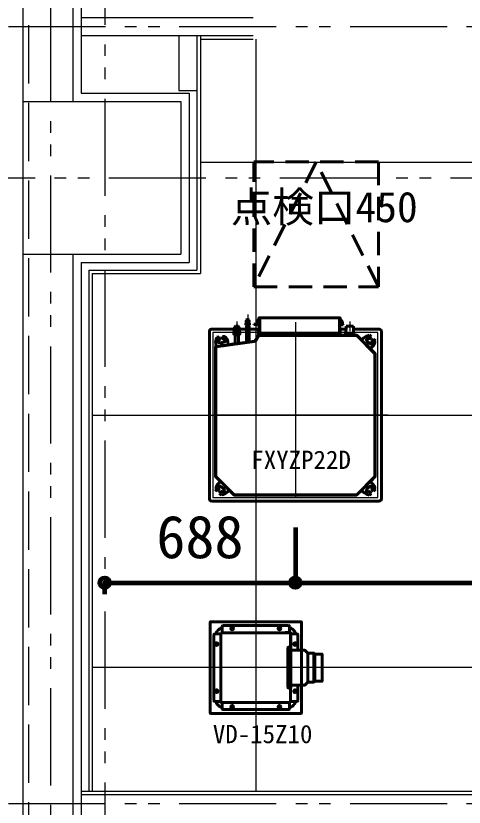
# Model space of a CAD drawing. Units: millimetres at full size. Extents: x -22551 to 92397, y -19340 to 14894.
# Drawn here: x 50301 to 51918, y -3998 to -1146 of the extents above; entities that cross this region are included whole.
import ezdxf
from ezdxf.enums import TextEntityAlignment as Align

# ---------------------------------------------------------------- set-up
doc = ezdxf.new("R2010")
doc.units = ezdxf.units.MM
doc.header["$LTSCALE"] = 70
doc.header["$PDMODE"] = 32
doc.header["$PDSIZE"] = 35
for name, pattern in [('CHAIN1', [8, 5, -1, 1, -1]), ('CHAIN2', [12, 9, -1, 1, -1]), ('DASHED1', [1.8, 1.2, -0.6]), ('DASHED2', [3, 2, -1]), ('DASHED3', [4, 3, -1]), ('DOUBLE_CHAIN1', [8.8, 5, -1, 0.6, -0.6, 0.6, -1]), ('DOUBLE_CHAIN2', [12.8, 9, -1, 0.6, -0.6, 0.6, -1])]:
    doc.linetypes.add(name, pattern=pattern)
for name, color, linetype, lineweight in [('2-0_通芯', 7, 'Continuous', 15), ('2-1_躯体', 7, 'Continuous', 15), ('2-2_間仕切り芯', 7, 'DOUBLE_CHAIN1', 15), ('2-3_間仕切り', 7, 'Continuous', 15), ('4-4_ジプトーン・ケイカル', 7, 'Continuous', 15), ('5-0_無題1', 1, 'Continuous', 60), ('9-0_無題1', 5, 'Continuous', 40), ('9-1_無題2', 5, 'DASHED1', 40)]:
    doc.layers.add(name, color=color, linetype=linetype, lineweight=lineweight)
doc.styles.add('ＭＳ ゴシック', font='')
doc.styles.get('ＭＳ ゴシック').set_extended_font_data('MS Gothic')

# ---------------------------------------------------------------- blocks, each defined once
blk = doc.blocks.new('グループ部品-73')
at = {"layer": '9-0_無題1', "color": 4, "linetype": 'CHAIN1', "lineweight": 9}
for p, q in [((51137.33, -2222.73), (51137.33, -2257.73)), ((51098.33, -2247.73), (51098.33, -2282.73)), ((51505.33, -2247.73), (51505.33, -2282.73))]:
    blk.add_line(p, q, dxfattribs=at)
at = {"layer": '9-0_無題1'}
for p, q in [((51131.78, -2244.23), (51131.78, -2251.23)), ((51142.88, -2244.23), (51131.78, -2244.23)), ((51142.88, -2251.23), (51131.78, -2251.23)), ((51134.58, -2240.23), (51132.83, -2241.98)), ((51141.83, -2241.98), (51132.83, -2241.98)), ((51132.83, -2241.98), (51132.83, -2244.23)), ((51132.83, -2251.23), (51132.83, -2253.23)), ((51140.08, -2240.23), (51134.58, -2240.23)), ((51141.83, -2241.98), (51140.08, -2240.23)), ((51141.83, -2244.23), (51141.83, -2241.98)), ((51141.83, -2253.23), (51141.83, -2251.23)), ((51142.88, -2251.23), (51142.88, -2244.23)), ((51169.73, -2253.83), (51169.73, -2250.97)), ((51171.67, -2246.3), (51176.85, -2241.11)), ((51175.03, -2244.18), (51175.03, -2254.63)), ((51175.63, -2244.18), (51175.63, -2254.63)), ((51176.34, -2242.48), (51177.28, -2241.54)), ((51177.73, -2238.99), (51177.73, -2235.24)), ((51470.33, -2234.63), (51178.33, -2234.63)), ((51178.33, -2235.23), (51178.33, -2257.23)), ((51470.33, -2235.23), (51178.33, -2235.23)), ((51178.33, -2238.84), (51178.72, -2238.84)), ((51178.33, -2238.84), (51178.33, -2238.84)), ((51178.72, -2278.14), (51178.72, -2235.23)), ((51179.33, -2288.43), (51179.33, -2235.23)), ((51180.53, -2289.03), (51180.53, -2237.23)), ((51468.13, -2289.63), (51468.13, -2237.23)), ((51469.94, -2235.23), (51469.94, -2296.73)), ((51470.33, -2257.23), (51470.33, -2235.23)), ((51470.93, -2235.24), (51470.93, -2238.99)), ((51472.33, -2242.48), (51471.39, -2241.54)), ((51472.75, -2242.06), (51471.81, -2241.11)), ((51472.75, -2242.06), (51474.51, -2243.81)), ((51473.03, -2254.63), (51473.03, -2244.18)), ((51473.63, -2254.63), (51473.63, -2244.18)), ((51477, -2246.3), (51474.51, -2243.81)), ((51478.93, -2250.97), (51478.93, -2253.83)), ((51089.08, -2275.23), (51007.33, -2275.23)), ((51107.58, -2271.73), (51089.08, -2271.73)), ((51089.08, -2271.73), (51089.08, -2282.23)), ((51092.83, -2265.23), (51090.08, -2267.98)), ((51106.58, -2267.98), (51090.08, -2267.98)), ((51090.08, -2267.98), (51090.08, -2271.73)), ((51103.83, -2265.23), (51092.83, -2265.23)), ((51106.58, -2267.98), (51103.83, -2265.23)), ((51106.58, -2271.73), (51106.58, -2267.98)), ((51107.58, -2282.23), (51107.58, -2271.73)), ((51132.58, -2275.23), (51107.58, -2275.23)), ((51130.33, -2253.97), (51130.33, -2258.5)), ((51130.33, -2258.5), (51131.89, -2259.23)), ((51130.98, -2259.23), (51130.98, -2261.23)), ((51143.68, -2261.23), (51130.98, -2261.23)), ((51135.77, -2253.23), (51131.89, -2253.23)), ((51131.89, -2259.23), (51135.77, -2259.23)), ((51134.16, -2263.23), (51132.58, -2265.23)), ((51142.08, -2265.23), (51132.58, -2265.23)), ((51132.58, -2265.23), (51132.58, -2323.25)), ((51134.16, -2261.23), (51134.16, -2263.23)), ((51140.51, -2263.23), (51134.16, -2263.23)), ((51137.33, -2253.97), (51135.77, -2253.23)), ((51137.33, -2253.97), (51137.33, -2258.5)), ((51137.33, -2258.5), (51138.89, -2259.23)), ((51142.77, -2253.23), (51138.89, -2253.23)), ((51138.89, -2259.23), (51142.77, -2259.23)), ((51140.51, -2263.23), (51140.51, -2261.23)), ((51142.08, -2265.23), (51140.51, -2263.23)), ((51142.08, -2321.92), (51142.08, -2265.23)), ((51179.33, -2275.23), (51142.08, -2275.23)), ((51144.33, -2253.97), (51142.77, -2253.23)), ((51143.68, -2261.23), (51143.68, -2258.85)), ((51144.33, -2253.97), (51144.33, -2258.5)), ((51159.33, -2257.83), (51169.64, -2257.83)), ((51159.33, -2258.43), (51159.33, -2257.83)), ((51159.33, -2258.43), (51166.74, -2258.43)), ((51168.16, -2258.43), (51166.74, -2258.43)), ((51167.13, -2258.43), (51167.13, -2259.83)), ((51171.53, -2259.83), (51167.13, -2259.83)), ((51168.16, -2258.43), (51178.72, -2258.43)), ((51169.12, -2257.23), (51169.12, -2253.83)), ((51169.12, -2253.83), (51175.03, -2253.83)), ((51169.73, -2257.84), (51178.72, -2257.84)), ((51171.53, -2259.83), (51171.53, -2258.43)), ((51174.42, -2255.83), (51174.42, -2253.83)), ((51174.42, -2257.23), (51174.42, -2255.83)), ((51175.03, -2256.63), (51175.03, -2254.63)), ((51175.63, -2256.63), (51175.03, -2256.63)), ((51175.63, -2254.63), (51175.63, -2256.63)), ((51175.63, -2256.63), (51175.63, -2257.23)), ((51176.73, -2276.85), (51177.73, -2276.85)), ((51176.73, -2278.85), (51176.73, -2276.85)), ((51176.73, -2296.11), (51176.73, -2278.85)), ((51178.33, -2276.85), (51177.73, -2276.85)), ((51177.73, -2276.85), (51177.73, -2278.85)), ((51177.73, -2296.11), (51177.73, -2278.85)), ((51178.72, -2254.23), (51178.33, -2254.23)), ((51178.33, -2254.23), (51178.33, -2254.23)), ((51178.33, -2278.85), (51178.33, -2276.85)), ((51179.33, -2278.14), (51178.33, -2278.14)), ((51178.33, -2296.39), (51178.33, -2278.85)), ((51178.72, -2263.03), (51179.32, -2263.03)), ((51178.72, -2269.73), (51179.32, -2269.73)), ((51469.94, -2258.43), (51481.53, -2258.43)), ((51489.83, -2275.23), (51469.94, -2275.23)), ((51469.94, -2277.13), (51470.93, -2277.13)), ((51470.93, -2296.63), (51470.93, -2277.13)), ((51470.94, -2257.84), (51478.94, -2257.84)), ((51473.03, -2256.63), (51473.03, -2254.63)), ((51473.63, -2256.63), (51473.03, -2256.63)), ((51473.03, -2257.23), (51473.03, -2256.63)), ((51473.63, -2254.63), (51473.63, -2256.63)), ((51473.63, -2256.63), (51473.63, -2257.23)), ((51473.64, -2253.83), (51479.54, -2253.83)), ((51473.64, -2255.83), (51473.64, -2253.83)), ((51473.64, -2257.23), (51473.64, -2255.83)), ((51474.24, -2253.83), (51474.24, -2255.83)), ((51474.24, -2255.83), (51474.24, -2257.23)), ((51477.13, -2258.43), (51477.13, -2259.83)), ((51477.13, -2259.83), (51481.53, -2259.83)), ((51479.54, -2253.83), (51479.54, -2257.23)), ((51481.53, -2259.83), (51481.53, -2258.43)), ((51492.15, -2275.23), (51489.83, -2275.23)), ((51611.33, -2275.23), (51520.83, -2275.23)), ((50999.33, -2283.23), (50999.33, -2887.23)), ((51034.85, -2303.24), (51025.44, -2304.57)), ((51025.81, -2307.19), (51025.44, -2304.57)), ((51034.85, -2303.24), (51036.08, -2312.03)), ((51056.14, -2300.26), (51046.73, -2301.58)), ((51047.96, -2310.36), (51046.73, -2301.58)), ((51056.51, -2302.88), (51056.14, -2300.26)), ((51087.33, -2284.23), (51098.33, -2284.23)), ((51087.33, -2284.23), (51087.33, -2294.23)), ((51098.33, -2294.23), (51087.33, -2294.23)), ((51088.78, -2294.23), (51088.78, -2297.23)), ((51107.88, -2297.23), (51088.78, -2297.23)), ((51107.58, -2282.23), (51089.08, -2282.23)), ((51090.08, -2282.23), (51090.08, -2284.23)), ((51091.98, -2297.23), (51091.98, -2328.81)), ((51098.33, -2284.23), (51098.33, -2294.23)), ((51098.33, -2284.23), (51109.33, -2284.23)), ((51109.33, -2294.23), (51098.33, -2294.23)), ((51104.68, -2327.03), (51104.68, -2297.23)), ((51106.58, -2284.23), (51106.58, -2282.23)), ((51107.88, -2297.23), (51107.88, -2294.23)), ((51109.33, -2284.23), (51109.33, -2294.23)), ((51165.03, -2317.74), (51176.93, -2297.73)), ((51166.64, -2313.06), (51176.73, -2296.11)), ((51167.29, -2315.11), (51174.42, -2303.12)), ((51174.43, -2303.12), (51174.42, -2303.12)), ((51177.59, -2296.63), (51176.93, -2297.73)), ((51530.29, -2297.73), (51176.93, -2297.73)), ((51177.65, -2297.73), (51178.25, -2296.7)), ((51179.33, -2289.03), (51179.33, -2288.43)), ((51179.93, -2288.43), (51179.33, -2288.43)), ((51179.93, -2288.43), (51180.53, -2288.43)), ((51179.93, -2288.43), (51179.93, -2289.03)), ((51179.93, -2289.03), (51180.53, -2289.03)), ((51180.53, -2289.63), (51179.93, -2289.63)), ((51180.53, -2289.63), (51180.53, -2289.03)), ((51194.13, -2289.63), (51180.53, -2289.63)), ((51183.02, -2298.23), (51530.33, -2298.23)), ((51194.43, -2289.63), (51194.13, -2289.63)), ((51194.43, -2289.63), (51216.23, -2289.63)), ((51216.53, -2289.63), (51216.23, -2289.63)), ((51432.13, -2289.63), (51216.53, -2289.63)), ((51231.83, -2297.73), (51231.83, -2297.82)), ((51231.83, -2297.82), (51231.83, -2298.23)), ((51234.83, -2298.23), (51234.83, -2297.73)), ((51432.43, -2289.63), (51432.13, -2289.63)), ((51432.43, -2289.63), (51454.23, -2289.63)), ((51454.53, -2289.63), (51454.23, -2289.63)), ((51468.73, -2289.63), (51454.53, -2289.63)), ((51469.33, -2288.43), (51468.13, -2288.43)), ((51469.33, -2288.43), (51469.33, -2289.03)), ((51485.33, -2296.63), (51470.93, -2296.63)), ((51485.33, -2294.73), (51525.33, -2294.73)), ((51485.33, -2297.73), (51485.33, -2294.73)), ((51525.33, -2297.73), (51525.33, -2294.73)), ((51525.33, -2297.03), (51530.33, -2297.03)), ((51596.33, -2364.23), (51530.33, -2298.23)), ((51596.66, -2363.85), (51530.72, -2297.91)), ((51531.18, -2297.39), (51548.62, -2314.83)), ((51548.13, -2315.32), (51556.69, -2306.77)), ((51574.47, -2298.18), (51576.34, -2296.3)), ((51583.06, -2303.02), (51576.34, -2296.3)), ((51583.06, -2303.02), (51576.79, -2309.29)), ((51577.83, -2297.73), (51577.8, -2297.76)), ((51619.33, -2887.23), (51619.33, -2283.23)), ((51023.63, -2338.45), (51021.96, -2326.56)), ((51023.55, -2337.85), (51022.17, -2338.05)), ((51022.33, -2339.23), (51160.08, -2319.9)), ((51163.38, -2318.83), (51022.35, -2338.63)), ((51036.89, -2324.97), (51050.75, -2323.03)), ((51067.21, -2332.33), (51065.54, -2320.45)), ((51067.12, -2331.74), (51074.3, -2330.73)), ((51074.27, -2330.53), (51084.92, -2329.04)), ((51074.38, -2331.32), (51074.27, -2330.53)), ((51084.92, -2329.04), (51085.03, -2329.83)), ((51165.96, -2314.99), (51164.1, -2318.13)), ((51164.1, -2318.13), (51164.13, -2318.39)), ((51164.32, -2318.26), (51164.1, -2318.13)), ((51165.62, -2314.78), (51166.64, -2313.06)), ((51166.48, -2315.29), (51165.62, -2314.78)), ((51566.94, -2317.73), (51576.84, -2327.63)), ((51579.24, -2346.44), (51587.8, -2337.88)), ((51585.28, -2317.78), (51591.55, -2311.51)), ((51598.26, -2318.22), (51591.55, -2311.51)), ((51596.39, -2320.1), (51598.26, -2318.22)), ((51021.13, -2385.23), (51021.13, -2339.24)), ((51021.83, -2339.22), (51021.83, -2806.33)), ((51022.33, -2806.23), (51022.33, -2339.23)), ((51579.74, -2345.94), (51597.18, -2363.38)), ((51596.33, -2364.23), (51596.33, -2806.23)), ((51596.83, -2806.23), (51596.83, -2364.28)), ((51597.53, -2364.23), (51597.53, -2385.23)), ((51021.73, -2385.23), (51021.13, -2385.23)), ((51021.73, -2386.23), (51021.13, -2386.23)), ((51021.13, -2386.23), (51021.13, -2784.23)), ((51021.73, -2386.23), (51021.73, -2386.23)), ((51596.93, -2385.23), (51597.53, -2385.23)), ((51596.94, -2386.23), (51596.93, -2386.23)), ((51596.94, -2386.23), (51597.54, -2386.23)), ((51597.54, -2784.23), (51597.54, -2386.23)), ((51022.33, -2489.73), (51021.73, -2489.73)), ((51021.92, -2492.73), (51022.33, -2492.73)), ((51021.92, -2507.73), (51022.33, -2507.73)), ((51021.73, -2510.73), (51022.33, -2510.73)), ((51022.33, -2659.73), (51021.73, -2659.73)), ((51022.33, -2662.73), (51021.73, -2662.73)), ((51022.33, -2677.73), (51021.73, -2677.73)), ((51021.73, -2680.73), (51022.33, -2680.73)), ((51021.73, -2784.23), (51021.13, -2784.23)), ((51021.13, -2806.23), (51021.13, -2785.23)), ((51021.73, -2785.23), (51021.13, -2785.23)), ((51021.73, -2784.23), (51021.73, -2784.23)), ((51596.93, -2784.23), (51596.94, -2784.23)), ((51596.93, -2785.23), (51597.53, -2785.23)), ((51596.94, -2784.23), (51597.54, -2784.23)), ((51597.53, -2785.23), (51597.53, -2806.23)), ((51038.93, -2824.53), (51021.48, -2807.08)), ((51087.81, -2872.56), (51022.01, -2806.76)), ((51088.33, -2872.23), (51022.33, -2806.23)), ((51596.33, -2806.23), (51530.33, -2872.23)), ((51596.66, -2806.66), (51530.76, -2872.56)), ((51597.18, -2807.08), (51579.74, -2824.53)), ((51022.28, -2850.37), (51020.4, -2852.24)), ((51039.35, -2824.1), (51030.87, -2832.59)), ((51051.73, -2852.74), (51041.83, -2842.84)), ((51576.84, -2842.84), (51566.94, -2852.74)), ((51579.26, -2824.05), (51587.8, -2832.59)), ((51596.39, -2850.37), (51598.26, -2852.24)), ((51020.4, -2852.24), (51027.12, -2858.96)), ((51033.39, -2852.69), (51027.12, -2858.96)), ((51035.6, -2867.45), (51041.87, -2861.18)), ((51035.6, -2867.45), (51042.32, -2874.16)), ((51044.2, -2872.29), (51042.32, -2874.16)), ((51070.46, -2855.21), (51061.98, -2863.7)), ((51087.48, -2873.08), (51070.04, -2855.64)), ((51530.33, -2872.73), (51088.23, -2872.73)), ((51530.33, -2872.23), (51088.33, -2872.23)), ((51530.33, -2873.43), (51088.33, -2873.43)), ((51213.83, -2872.83), (51212.33, -2872.83)), ((51213.83, -2872.23), (51213.83, -2872.83)), ((51216.83, -2872.83), (51213.83, -2872.83)), ((51216.83, -2872.23), (51216.83, -2872.64)), ((51216.83, -2872.64), (51216.83, -2872.83)), ((51231.83, -2872.23), (51231.83, -2872.64)), ((51231.83, -2872.83), (51231.83, -2872.64)), ((51234.83, -2872.83), (51234.83, -2872.23)), ((51383.83, -2872.23), (51383.83, -2872.83)), ((51386.83, -2872.83), (51386.83, -2872.23)), ((51401.83, -2872.83), (51401.83, -2872.23)), ((51404.83, -2872.83), (51404.83, -2872.23)), ((51548.62, -2855.64), (51531.18, -2873.08)), ((51548.15, -2855.16), (51556.69, -2863.7)), ((51574.47, -2872.29), (51576.34, -2874.16)), ((51576.34, -2874.16), (51583.06, -2867.45)), ((51576.79, -2861.18), (51583.06, -2867.45)), ((51591.55, -2858.96), (51585.28, -2852.69)), ((51591.55, -2858.96), (51598.26, -2852.24)), ((51007.33, -2895.23), (51611.33, -2895.23))]:
    blk.add_line(p, q, dxfattribs=at)
at = {"layer": '9-0_無題1', "color": 7, "linetype": 'CHAIN2', "lineweight": 15}
for p, q in [((51309.33, -2250.23), (51309.33, -2920.23)), ((51644.33, -2585.23), (50974.33, -2585.23))]:
    blk.add_line(p, q, dxfattribs=at)
at = {"layer": '9-0_無題1', "linetype": 'DASHED2'}
for p, q in [((51491.81, -2294.73), (51492.32, -2266.22)), ((51517.35, -2265.23), (51493.32, -2265.23)), ((51518.86, -2294.73), (51518.35, -2266.22))]:
    blk.add_line(p, q, dxfattribs=at)
at = {"layer": '9-0_無題1', "color": 7, "linetype": 'DOUBLE_CHAIN2', "lineweight": 15}
for p, q in [((51011.83, -2287.73), (51011.83, -2882.73)), ((51011.83, -2882.73), (51606.83, -2882.73))]:
    blk.add_line(p, q, dxfattribs=at)
at = {"layer": '9-0_無題1', "color": 3, "lineweight": 20}
for p, q in [((51034.85, -2303.24), (51025.44, -2304.57)), ((51025.81, -2307.19), (51025.44, -2304.57)), ((51034.85, -2303.24), (51036.08, -2312.03)), ((51056.14, -2300.26), (51046.73, -2301.58)), ((51047.96, -2310.36), (51046.73, -2301.58)), ((51056.51, -2302.88), (51056.14, -2300.26)), ((51165.03, -2317.74), (51176.93, -2297.73)), ((51530.29, -2297.73), (51176.93, -2297.73)), ((51548.13, -2315.32), (51530.72, -2297.91)), ((51548.13, -2315.32), (51556.69, -2306.77)), ((51574.47, -2298.18), (51576.34, -2296.3)), ((51583.06, -2303.02), (51576.34, -2296.3)), ((51583.06, -2303.02), (51576.79, -2309.29)), ((51577.83, -2297.73), (51577.8, -2297.76)), ((51023.63, -2338.45), (51021.96, -2326.56)), ((51036.89, -2324.97), (51050.75, -2323.03)), ((51067.21, -2332.33), (51065.54, -2320.45)), ((51163.38, -2318.83), (51067.21, -2332.33)), ((51566.94, -2317.73), (51576.84, -2327.63)), ((51579.24, -2346.44), (51587.8, -2337.88)), ((51585.28, -2317.78), (51591.55, -2311.51)), ((51598.26, -2318.22), (51591.55, -2311.51)), ((51596.39, -2320.1), (51598.26, -2318.22)), ((51021.83, -2339.22), (51021.83, -2806.33)), ((51022.35, -2338.63), (51023.63, -2338.45)), ((51596.66, -2363.85), (51579.24, -2346.44)), ((51596.83, -2806.23), (51596.83, -2364.28)), ((51039.35, -2824.1), (51022.01, -2806.76)), ((51596.66, -2806.66), (51579.26, -2824.05)), ((51022.28, -2850.37), (51020.4, -2852.24)), ((51039.35, -2824.1), (51030.87, -2832.59)), ((51051.73, -2852.74), (51041.83, -2842.84)), ((51576.84, -2842.84), (51566.94, -2852.74)), ((51579.26, -2824.05), (51587.8, -2832.59)), ((51596.39, -2850.37), (51598.26, -2852.24)), ((51020.4, -2852.24), (51027.12, -2858.96)), ((51033.39, -2852.69), (51027.12, -2858.96)), ((51035.6, -2867.45), (51041.87, -2861.18)), ((51035.6, -2867.45), (51042.32, -2874.16)), ((51044.2, -2872.29), (51042.32, -2874.16)), ((51070.46, -2855.21), (51061.98, -2863.7)), ((51087.81, -2872.56), (51070.46, -2855.21)), ((51530.33, -2872.73), (51088.23, -2872.73)), ((51548.15, -2855.16), (51530.76, -2872.56)), ((51548.15, -2855.16), (51556.69, -2863.7)), ((51574.47, -2872.29), (51576.34, -2874.16)), ((51576.34, -2874.16), (51583.06, -2867.45)), ((51576.79, -2861.18), (51583.06, -2867.45)), ((51591.55, -2858.96), (51585.28, -2852.69)), ((51591.55, -2858.96), (51598.26, -2852.24))]:
    blk.add_line(p, q, dxfattribs=at)
at = {"layer": '9-0_無題1', "color": 7, "linetype": 'DOUBLE_CHAIN2', "lineweight": 15}
blk.add_lwpolyline([(51606.83, -2882.73), (51606.83, -2287.73), (51011.83, -2287.73)], dxfattribs=at)
at = {"layer": '9-0_無題1', "color": 7, "lineweight": 15}
for centre in [(51042.83, -2318.73), (51575.83, -2318.73), (51042.83, -2851.73), (51575.83, -2851.73)]:
    blk.add_circle(centre, 10, dxfattribs=at)
at = {"layer": '9-0_無題1'}
for centre, radius, start, end in [((51176.33, -2250.97), 6.6, 134.99998, 179.99998), ((51178.03, -2244.18), 3, 134.99998, 179.99998), ((51178.03, -2244.18), 2.4, 134.99998, 179.99998), ((51174.73, -2238.99), 3, 315, 0), ((51174.73, -2238.99), 3.6, 315, 0), ((51178.33, -2235.24), 0.602, 90, 179.99998), ((51182.53, -2237.23), 2, 90, 179.99998), ((51466.13, -2237.23), 2, 0, 90), ((51470.33, -2235.24), 0.602, 0, 90), ((51473.93, -2238.99), 3.6, 179.99998, 224.99998), ((51473.93, -2238.99), 3, 179.99998, 224.99998), ((51470.63, -2244.18), 2.4, 0, 45), ((51470.63, -2244.18), 3, 0, 45), ((51472.33, -2250.97), 6.6, 0, 45), ((51007.33, -2283.23), 8, 90, 179.99998), ((51135.08, -2262.04), 9.36, 109.89845, 120.45462), ((51132.59, -2250.43), 9.36, 289.89845, 300.45462), ((51142.08, -2262.04), 9.36, 109.89845, 120.45462), ((51139.59, -2250.43), 9.36, 289.89845, 300.45462), ((51169.73, -2257.23), 0.605, 179.99998, 270), ((51175.03, -2257.23), 0.605, 179.99998, 0), ((51177.73, -2257.23), 0.605, 270, 0), ((51470.94, -2257.23), 0.605, 179.99998, 270), ((51473.64, -2257.23), 0.605, 179.99998, 0), ((51473.64, -2257.23), 0.005, 179.99998, 0), ((51478.94, -2257.23), 0.605, 270, 0), ((51611.33, -2283.23), 8, 0, 90), ((51051.67, -2322.39), 30, 149.55611, 187.98932), ((51035.83, -2324.62), 30, 7.98932, 46.42253), ((51183.02, -2308.23), 10, 90, 149.23727), ((51176.73, -2296.11), 0.002, 329.23727, 0), ((51176.73, -2296.11), 1, 329.23727, 0), ((51177.73, -2296.39), 0.602, 329.23727, 0), ((51179.93, -2289.03), 0.602, 179.99998, 270), ((51179.93, -2289.03), 0.002, 179.99998, 270), ((51244.63, -2297.63), 0.002, 179.99998, 270), ((51468.73, -2289.03), 0.602, 270, 0), ((51470.95, -2296.73), 1, 179.99998, 270), ((51530.29, -2298.33), 0.6, 45, 90), ((51530.33, -2298.24), 1.2, 45, 90), ((51530.33, -2298.24), 0.002, 45, 90), ((51577.9, -2327.98), 30, 96.56679, 134.99998), ((51570.83, -2313.84), 5.5, 52.66225, 224.99998), ((51575.38, -2307.88), 2, 232.66225, 315), ((51022.33, -2339.24), 1.2, 97.98932, 179.99998), ((51036.12, -2319.53), 5.5, 105.65158, 277.98932), ((51034.1, -2312.3), 2, 285.65158, 7.98932), ((51049.95, -2310.08), 2, 187.98932, 270.32706), ((51049.99, -2317.58), 5.5, 277.98932, 90.32706), ((51158.69, -2310), 10, 277.98932, 329.23727), ((51580.73, -2323.74), 5.5, 224.99998, 37.33774), ((51586.69, -2319.19), 2, 134.99998, 217.33774), ((51566.59, -2316.67), 30, 315, 353.4332), ((51022.43, -2339.22), 0.6, 97.98932, 179.99998), ((51596.33, -2364.23), 0.002, 0, 45), ((51596.23, -2364.28), 0.6, 0, 45), ((51596.33, -2364.23), 1.2, 0, 45), ((51022.33, -2806.23), 1.2, 179.99998, 224.99998), ((51022.43, -2806.33), 0.6, 179.99998, 224.99998), ((51022.33, -2806.23), 0.002, 179.99998, 224.99998), ((51596.33, -2806.23), 0.002, 315, 0), ((51596.23, -2806.23), 0.602, 315, 0), ((51596.33, -2806.23), 1.2, 315, 0), ((51052.08, -2853.8), 30, 134.99998, 173.4332), ((51037.94, -2846.73), 5.5, 45, 217.33774), ((51031.97, -2851.28), 2, 315, 37.33774), ((51580.73, -2846.73), 5.5, 322.66225, 134.99998), ((51586.69, -2851.28), 2, 142.66225, 224.99998), ((51566.59, -2853.8), 30, 6.56679, 45), ((51043.29, -2862.59), 2, 52.66225, 134.99998), ((51040.77, -2842.49), 30, 276.56679, 315), ((51047.84, -2856.63), 5.5, 232.66225, 45), ((51088.33, -2872.23), 1.2, 224.99998, 270), ((51088.23, -2872.13), 0.6, 224.99998, 270), ((51088.33, -2872.23), 0.002, 224.99998, 270), ((51530.33, -2872.23), 0.002, 270, 314.99998), ((51530.33, -2872.13), 0.6, 270, 315), ((51530.33, -2872.23), 1.2, 270, 315), ((51577.9, -2842.49), 30, 224.99998, 263.4332), ((51570.83, -2856.63), 5.5, 134.99998, 307.33774), ((51575.38, -2862.59), 2, 45, 127.33774), ((51007.33, -2887.23), 8, 179.99998, 270), ((51611.33, -2887.23), 8, 270, 0)]:
    blk.add_arc(centre, radius, start, end, dxfattribs=at)
at = {"layer": '9-0_無題1', "linetype": 'DASHED2'}
for centre, start, end in [((51493.32, -2266.23), 90, 178.99998), ((51517.35, -2266.23), 1, 90)]:
    blk.add_arc(centre, 1, start, end, dxfattribs=at)
at = {"layer": '9-0_無題1', "color": 3, "lineweight": 20}
for centre, radius, start, end in [((51051.67, -2322.39), 30, 149.55615, 187.98927), ((51035.83, -2324.62), 30, 7.98936, 46.42249), ((51530.29, -2298.33), 0.6, 45.00002, 89.99994), ((51577.9, -2327.98), 30, 96.56683, 134.99995), ((51570.83, -2313.84), 5.5, 52.66225, 224.99998), ((51575.38, -2307.88), 2, 232.66226, 314.99995), ((51036.12, -2319.53), 5.5, 105.65158, 277.98932), ((51034.1, -2312.3), 2, 285.65161, 7.98929), ((51049.95, -2310.08), 2, 187.98935, 270.32704), ((51049.99, -2317.58), 5.5, 277.98932, 90.32706), ((51158.69, -2310), 10, 297.93776, 309.28885), ((51580.73, -2323.74), 5.5, 225, 37.33774), ((51586.69, -2319.19), 2, 135.00003, 217.33772), ((51566.59, -2316.67), 30, 315.00003, 353.43315), ((51022.43, -2339.22), 0.6, 97.98927, 179.99998), ((51596.23, -2364.28), 0.6, 0.00005, 44.99997), ((51022.43, -2806.33), 0.6, 180.00005, 224.99997), ((51596.23, -2806.23), 0.602, 314.99998, 359.99991), ((51052.08, -2853.8), 30, 135.00003, 173.43315), ((51037.94, -2846.73), 5.5, 45, 217.33774), ((51031.97, -2851.28), 2, 315.00003, 37.33772), ((51580.73, -2846.73), 5.5, 322.66225, 134.99998), ((51586.69, -2851.28), 2, 142.66226, 224.99995), ((51566.59, -2853.8), 30, 6.56683, 44.99995), ((51043.29, -2862.59), 2, 52.66226, 134.99995), ((51040.77, -2842.49), 30, 276.56683, 314.99995), ((51047.84, -2856.63), 5.5, 232.66225, 44.99998), ((51088.23, -2872.13), 0.6, 225.00002, 269.99994), ((51530.33, -2872.13), 0.6, 270.00005, 314.99997), ((51577.9, -2842.49), 30, 225.00003, 263.43315), ((51570.83, -2856.63), 5.5, 135, 307.33774), ((51575.38, -2862.59), 2, 45.00003, 127.33772)]:
    blk.add_arc(centre, radius, start, end, dxfattribs=at)
blk = doc.blocks.new('グループ部品-84')
at = {"layer": '9-0_無題1', "color": 7, "linetype": 'CHAIN2', "lineweight": 15}
for p, q in [((51166.52, -3304.38), (51166.52, -3687.47)), ((51442.34, -3495.23), (50976.21, -3495.23))]:
    blk.add_line(p, q, dxfattribs=at)
at = {"layer": '9-0_無題1'}
for p, q in [((51001.52, -3331.73), (51001.52, -3658.73)), ((51001.52, -3331.73), (51001.52, -3658.73)), ((51166.52, -3330.23), (51003.02, -3330.23)), ((51166.52, -3330.23), (51003.02, -3330.23)), ((51166.52, -3330.23), (51330.02, -3330.23)), ((51166.52, -3330.23), (51330.02, -3330.23)), ((51331.52, -3331.73), (51331.52, -3432.23)), ((51026.56, -3364.24), (51031.09, -3359.8)), ((51035.53, -3355.28), (51031.09, -3359.8)), ((51045.02, -3352.28), (51042.67, -3352.28)), ((51045.02, -3346.73), (51045.02, -3369.73)), ((51166.52, -3343.73), (51048.02, -3343.73)), ((51079.02, -3355.23), (51079.02, -3352.23)), ((51084.02, -3355.23), (51084.02, -3352.23)), ((51166.52, -3343.73), (51285.02, -3343.73)), ((51249.02, -3355.23), (51249.02, -3352.23)), ((51254.02, -3355.23), (51254.02, -3352.23)), ((51288.02, -3346.73), (51288.02, -3369.73)), ((51288.02, -3352.28), (51290.37, -3352.28)), ((51297.51, -3355.28), (51301.95, -3359.8)), ((51306.48, -3364.24), (51301.95, -3359.8)), ((51015.02, -3376.73), (51015.02, -3495.23)), ((51018.02, -3373.73), (51041.02, -3373.73)), ((51023.56, -3373.73), (51023.56, -3371.38)), ((51041.02, -3369.73), (51041.02, -3619.73)), ((51291.42, -3369.73), (51041.02, -3369.73)), ((51272.02, -3369.13), (51291.42, -3369.13)), ((51272.02, -3369.73), (51272.02, -3369.13)), ((51292.02, -3421.23), (51292.02, -3370.33)), ((51315.02, -3373.73), (51292.02, -3373.73)), ((51292.62, -3570.23), (51292.62, -3370.33)), ((51309.48, -3373.73), (51309.48, -3371.38)), ((51318.02, -3376.73), (51318.02, -3432.23)), ((51026.52, -3407.73), (51023.52, -3407.73)), ((51026.52, -3412.73), (51023.52, -3412.73)), ((51285.02, -3421.23), (51292.62, -3421.23)), ((51292.62, -3420.23), (51293.12, -3420.23)), ((51293.12, -3570.23), (51293.12, -3420.23)), ((51306.52, -3407.73), (51309.52, -3407.73)), ((51306.52, -3412.73), (51309.52, -3412.73)), ((51282.02, -3566.23), (51282.02, -3424.23)), ((51342.07, -3432.23), (51295.12, -3432.23)), ((51342.07, -3432.23), (51331.52, -3432.23)), ((51344.55, -3433.26), (51353.14, -3441.86)), ((51344.55, -3433.26), (51353.14, -3441.86)), ((51354.02, -3547.73), (51354.02, -3442.73)), ((51355.26, -3442.73), (51374.69, -3442.73)), ((51355.26, -3442.73), (51374.69, -3442.73)), ((51375.52, -3442.73), (51375.52, -3547.73)), ((51376.11, -3443.32), (51378.58, -3445.79)), ((51376.11, -3443.32), (51378.58, -3445.79)), ((51379.02, -3544.23), (51379.02, -3446.23)), ((51379.64, -3446.23), (51405.52, -3446.23)), ((51379.64, -3446.23), (51405.52, -3446.23)), ((51406.02, -3543.73), (51406.02, -3446.73)), ((51406.02, -3543.73), (51406.02, -3446.73)), ((51015.02, -3613.73), (51015.02, -3495.23)), ((51342.07, -3558.23), (51295.12, -3558.23)), ((51318.02, -3613.73), (51318.02, -3558.23)), ((51344.55, -3557.21), (51353.14, -3548.61)), ((51344.55, -3557.21), (51353.14, -3548.61)), ((51355.26, -3547.73), (51374.69, -3547.73)), ((51355.26, -3547.73), (51374.69, -3547.73)), ((51376.11, -3547.15), (51378.58, -3544.67)), ((51376.11, -3547.15), (51378.58, -3544.67)), ((51379.64, -3544.23), (51405.52, -3544.23)), ((51379.64, -3544.23), (51405.52, -3544.23)), ((51026.52, -3577.73), (51023.52, -3577.73)), ((51026.52, -3582.73), (51023.52, -3582.73)), ((51285.02, -3569.23), (51292.62, -3569.23)), ((51292.02, -3620.73), (51292.02, -3569.23)), ((51292.62, -3570.23), (51293.12, -3570.23)), ((51306.52, -3577.73), (51309.52, -3577.73)), ((51306.52, -3582.73), (51309.52, -3582.73)), ((51018.02, -3616.73), (51041.02, -3616.73)), ((51023.56, -3616.73), (51023.56, -3619.09)), ((51042.02, -3620.73), (51292.02, -3620.73)), ((51045.02, -3643.73), (51045.02, -3620.73)), ((51288.02, -3643.73), (51288.02, -3620.73)), ((51315.02, -3616.73), (51292.02, -3616.73)), ((51309.48, -3616.73), (51309.48, -3619.09)), ((51026.56, -3626.22), (51031.09, -3630.66)), ((51035.53, -3635.19), (51031.09, -3630.66)), ((51045.02, -3638.19), (51042.67, -3638.19)), ((51166.52, -3646.73), (51048.02, -3646.73)), ((51079.02, -3635.23), (51079.02, -3638.23)), ((51084.02, -3635.23), (51084.02, -3638.23)), ((51166.52, -3646.73), (51285.02, -3646.73)), ((51249.02, -3635.23), (51249.02, -3638.23)), ((51254.02, -3635.23), (51254.02, -3638.23)), ((51288.02, -3638.19), (51290.37, -3638.19)), ((51297.51, -3635.19), (51301.95, -3630.66)), ((51306.48, -3626.22), (51301.95, -3630.66)), ((51003.02, -3660.23), (51166.52, -3660.23)), ((51003.02, -3660.23), (51166.52, -3660.23)), ((51330.02, -3660.23), (51166.52, -3660.23)), ((51330.02, -3660.23), (51166.52, -3660.23))]:
    blk.add_line(p, q, dxfattribs=at)
for points in [[(51331.52, -3331.73), (51331.52, -3558.23), (51331.52, -3658.73)], [(51342.07, -3558.23), (51331.52, -3558.23), (51331.52, -3658.73)]]:
    blk.add_lwpolyline(points, dxfattribs=at)
for centre in [(51081.52, -3353.73), (51251.52, -3353.73), (51025.02, -3410.23), (51308.02, -3410.23), (51025.02, -3580.23), (51308.02, -3580.23), (51081.52, -3636.73), (51251.52, -3636.73)]:
    blk.add_circle(centre, 5, dxfattribs=at)
for centre, radius, start, end in [((51003.02, -3331.73), 1.5, 90, 180), ((51003.02, -3331.73), 1.5, 90, 180), ((51330.02, -3331.73), 1.5, 0, 90), ((51330.02, -3331.73), 1.5, 0, 90), ((51033.56, -3371.38), 10, 134.44351, 180), ((51042.67, -3362.28), 10, 90, 135.55649), ((51048.02, -3346.73), 3, 90, 180), ((51081.52, -3352.23), 2.5, 0, 180.00007), ((51081.52, -3355.23), 2.5, 180.00007, 0), ((51251.52, -3352.23), 2.5, 359.99993, 180), ((51251.52, -3355.23), 2.5, 180, 359.99993), ((51285.02, -3346.73), 3, 0, 90), ((51290.37, -3362.28), 10, 44.44351, 90), ((51299.48, -3371.38), 10, 0, 45.55649), ((51018.02, -3376.73), 3, 90, 180), ((51291.02, -3370.73), 1, 0, 90), ((51291.42, -3370.33), 1.2, 0, 90), ((51291.42, -3370.33), 0.6, 0, 90), ((51315.02, -3376.73), 3, 0, 90), ((51023.52, -3410.23), 2.5, 89.99993, 270), ((51026.52, -3410.23), 2.5, 270, 89.99993), ((51285.02, -3424.23), 3, 90, 180), ((51306.52, -3410.23), 2.5, 90.00007, 270), ((51309.52, -3410.23), 2.5, 270, 90.00007), ((51295.12, -3430.23), 2, 180, 270), ((51342.07, -3435.73), 3.5, 45, 90), ((51342.07, -3435.73), 3.5, 45, 90), ((51355.26, -3439.73), 3, 225, 270), ((51355.26, -3439.73), 3, 225, 270), ((51374.69, -3444.73), 2, 45, 90), ((51374.69, -3444.73), 2, 45, 90), ((51379.64, -3444.73), 1.5, 225, 270), ((51379.64, -3444.73), 1.5, 225, 270), ((51405.52, -3446.73), 0.5, 0, 90), ((51405.52, -3446.73), 0.5, 0, 90), ((51295.12, -3560.23), 2, 90, 180), ((51342.07, -3554.73), 3.5, 270, 315), ((51342.07, -3554.73), 3.5, 270, 315), ((51355.26, -3550.73), 3, 90, 135), ((51355.26, -3550.73), 3, 90, 135), ((51374.69, -3545.73), 2, 270, 315), ((51374.69, -3545.73), 2, 270, 315), ((51379.64, -3545.73), 1.5, 90, 135), ((51379.64, -3545.73), 1.5, 90, 135), ((51405.52, -3543.73), 0.5, 270, 0), ((51405.52, -3543.73), 0.5, 270, 0), ((51023.52, -3580.23), 2.5, 90, 270.00007), ((51026.52, -3580.23), 2.5, 270.00007, 90), ((51285.02, -3566.23), 3, 180, 270), ((51306.52, -3580.23), 2.5, 90, 269.99993), ((51309.52, -3580.23), 2.5, 269.99993, 90), ((51018.02, -3613.73), 3, 180, 270), ((51033.56, -3619.09), 10, 180, 225.55649), ((51042.02, -3619.73), 1, 180, 270), ((51299.48, -3619.09), 10, 314.44351, 0), ((51315.02, -3613.73), 3, 270, 0), ((51042.67, -3628.19), 10, 224.44351, 270), ((51048.02, -3643.73), 3, 180, 270), ((51081.52, -3635.23), 2.5, 0, 179.99993), ((51081.52, -3638.23), 2.5, 179.99993, 0), ((51251.52, -3635.23), 2.5, 0.00007, 180), ((51251.52, -3638.23), 2.5, 180, 0.00007), ((51285.02, -3643.73), 3, 270, 0), ((51290.37, -3628.19), 10, 270, 315.55649), ((51003.02, -3658.73), 1.5, 180, 270), ((51003.02, -3658.73), 1.5, 180, 270), ((51330.02, -3658.73), 1.5, 270, 0), ((51330.02, -3658.73), 1.5, 270, 0)]:
    blk.add_arc(centre, radius, start, end, dxfattribs=at)
blk = doc.blocks.new('グループ部品-114')
at = {"layer": '9-1_無題2'}
for p, q in [((51159.26, -2123.1), (51159.26, -1673.1)), ((51609.26, -1673.1), (51159.26, -1673.1)), ((51609.26, -1673.1), (51609.26, -2123.1)), ((51159.26, -2123.1), (51609.26, -2123.1))]:
    blk.add_line(p, q, dxfattribs=at)
blk = doc.blocks.new('グループ部品-115')
at = {"layer": '9-1_無題2'}
for p, q in [((51384.26, -1673.1), (51159.26, -2123.1)), ((51609.26, -2123.1), (51384.26, -1673.1))]:
    blk.add_line(p, q, dxfattribs=at)
blk.add_blockref('グループ部品-114', (0, 0), dxfattribs=at)

msp = doc.modelspace()

# ---------------------------------------------------------------- linework, layer by layer
at = {"layer": '2-0_通芯', "linetype": 'DOUBLE_CHAIN1'}
for p, q in [((50621.52, 10874.77), (50621.52, -7611.2)), ((50426.52, 7518.34), (50426.52, -7611.2)), ((45708.82, -1730.23), (92121.52, -1730.23))]:
    msp.add_line(p, q, dxfattribs=at)
at = {"layer": '2-1_躯体'}
for p, q in [((50326.52, -900.23), (50326.52, -6575.23)), ((50506.52, -940.23), (50506.52, -1455.23)), ((50326.52, -1455.23), (50896.52, -1455.23)), ((50896.52, -1455.23), (50896.52, -2005.23)), ((50326.52, -2005.23), (50896.52, -2005.23)), ((50506.52, -2005.23), (50506.52, -6005.23))]:
    msp.add_line(p, q, dxfattribs=at)
at = {"layer": '2-1_躯体', "linetype": 'DASHED3'}
msp.add_line((50346.52, -900.23), (50346.52, -6555.23), dxfattribs=at)
at = {"layer": '2-2_間仕切り芯'}
for p, q in [((48426.52, -1185.23), (54064.82, -1185.23)), ((48426.52, -3985.23), (54064.82, -3985.23))]:
    msp.add_line(p, q, dxfattribs=at)
at = {"layer": '2-3_間仕切り'}
for p, q in [((50536.52, -940.23), (50536.52, -1425.23)), ((50536.52, -1152.73), (51156.52, -1152.73)), ((50536.52, -1217.73), (51156.52, -1217.73)), ((50889.02, -1217.73), (50889.02, -1415.23)), ((50954.02, -1217.73), (50954.02, -2062.73)), ((50966.52, -1217.73), (50966.52, -2075.23)), ((50966.52, -1230.23), (51156.52, -1230.23)), ((50536.52, -1425.23), (50926.52, -1425.23)), ((50889.02, -1415.23), (50954.02, -1415.23)), ((50926.52, -1425.23), (50926.52, -2035.23)), ((50536.52, -2035.23), (50926.52, -2035.23)), ((50564.02, -2062.73), (50564.02, -3940.23)), ((50564.02, -2062.73), (50954.02, -2062.73)), ((50576.52, -2075.23), (50966.52, -2075.23)), ((50576.52, -2075.23), (50576.52, -3940.23)), ((50536.52, -3940.23), (53589.02, -3940.23)), ((50536.52, -3952.73), (53589.02, -3952.73))]:
    msp.add_line(p, q, dxfattribs=at)
msp.add_lwpolyline([(50536.52, -2035.23), (50536.52, -5975.23), (50926.52, -5975.23), (50926.52, -6365.23), (56316.52, -6365.23)], dxfattribs=at)
at = {"layer": '4-4_ジプトーン・ケイカル'}
for p, q in [((51166.52, -1230.23), (51166.52, -3940.23)), ((53576.52, -1675.23), (50966.52, -1675.23)), ((50576.52, -2585.23), (53576.52, -2585.23)), ((53576.52, -3495.23), (50576.52, -3495.23))]:
    msp.add_line(p, q, dxfattribs=at)
at = {"layer": '5-0_無題1'}
for p, q in [((51309.33, -2990.23), (51309.33, -3189.16)), ((50621.52, -3189.16), (51309.33, -3189.16)), ((50621.52, -3230.83), (50621.52, -3189.16)), ((51309.33, -3189.16), (52986.52, -3189.16))]:
    msp.add_line(p, q, dxfattribs=at)
for p in [(50621.52, -3189.16), (51309.33, -3189.16)]:
    msp.add_point(p, dxfattribs=at)

# ---------------------------------------------------------------- block references
at = {"layer": '9-0_無題1'}
for name in ['グループ部品-73', 'グループ部品-84']:
    msp.add_blockref(name, (0, 0), dxfattribs=at)
at = {"layer": '9-1_無題2'}
msp.add_blockref('グループ部品-115', (0, 0), dxfattribs=at)

# ---------------------------------------------------------------- texts
at = {"layer": '5-0_無題1', "style": 'ＭＳ ゴシック'}
msp.add_text('688', height=154, dxfattribs=at).set_placement((50807.93, -3147.16), align=Align.BOTTOM_LEFT)
at = {"layer": '9-0_無題1', "color": 7, "style": 'ＭＳ ゴシック'}
for s, p in [('FXYZP22D', (51150.33, -2799.05)), ('VD-15Z10', (51011.67, -3787.32))]:
    msp.add_text(s, height=65.98, dxfattribs=at).set_placement(p, align=Align.BOTTOM_LEFT)
at = {"layer": '9-1_無題2', "color": 7, "style": 'ＭＳ ゴシック'}
msp.add_text('点検口450', height=110, dxfattribs=at).set_placement((51075.92, -1923.06), align=Align.BOTTOM_LEFT)

doc.saveas('drawing.dxf')
